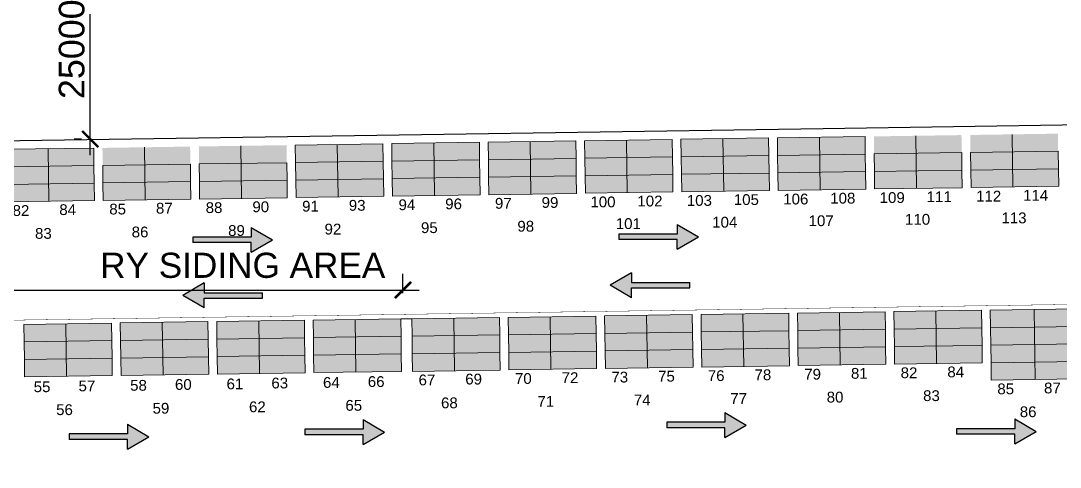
# Model space of a CAD drawing. Header units: inches. Extents: x -1774894 to -657573, y 144736 to 934842.
# Drawn here: x -1062720 to -918162, y 697897 to 760008 of the extents above; entities that cross this region are included whole.
import ezdxf

# ---------------------------------------------------------------- set-up
doc = ezdxf.new("R2010")
doc.units = ezdxf.units.IN
doc.header["$MEASUREMENT"] = 0
for name, color, linetype in [('A-ANNO-TEXT', 7, 'Continuous'), ('FENCE EXIM AREA', 7, 'FENCELINE1'), ('siding cl', 7, 'Continuous')]:
    doc.layers.add(name, color=color, linetype=linetype)
for name, color, linetype, lineweight in [('Container', 5, 'Continuous', 9), ('grid', 7, 'Continuous', 18), ('IR PROP. DETAILS', 190, 'Continuous', 0)]:
    doc.layers.add(name, color=color, linetype=linetype, lineweight=lineweight)
doc.styles.add('ANNO', font='arial.ttf')
doc.styles.add('ARIAL', font='arial.ttf')
doc.linetypes.add('FENCELINE1', pattern='A,0.25,-0.1,[133,ltypeshp.shx,S=0.1,R=0,X=-0.1,Y=0],-0.1,1', length=1.45)
doc.dimstyles.new('Architectural Metric', dxfattribs={"dimscale": 1500, "dimtxt": 2.38, "dimasz": 1.5, "dimexe": 1.5, "dimexo": 2.38, "dimgap": 0.5, "dimtad": 1, "dimtoh": 1, "dimdec": 0, "dimrnd": 1, "dimzin": 0, "dimdsep": 46, "dimtxsty": 'ANNO', "dimblk": 'ARCHTICK', "dimcen": 2.38, "dimdle": 1.5, "dimclrd": 256, "dimclre": 256, "dimclrt": 256, "dimadec": 0, "dimazin": 0, "dimtfac": 1, "dimtdec": 0, "dimtofl": 0, "dimtmove": 0, "dimatfit": 3, "dimfxl": 1, "dimtolj": 1, "dimtzin": 0, "dimlwd": 25, "dimarcsym": 0})

# ---------------------------------------------------------------- blocks, each defined once
blk = doc.blocks.new('_ArchTick')
at = {"color": 0, "linetype": 'ByBlock', "const_width": 0.15}
blk.add_lwpolyline([(-0.5, -0.5), (0.5, 0.5)], dxfattribs=at)
blk = doc.blocks.new('*D619')
at = {"layer": 'A-ANNO-TEXT', "lineweight": 25}
blk.add_line((-1053055, 741303), (-1053055, 770800), dxfattribs=at)
at = {"layer": 'A-ANNO-TEXT', "lineweight": -2}
for p, q in [((-1054656, 768550), (-1055305, 768550)), ((-1054283, 743553), (-1055305, 743553))]:
    blk.add_line(p, q, dxfattribs=at)
at = {"layer": 'Defpoints', "color": 0}
for p in [(-1053055, 768550), (-1051086, 768550), (-1050713, 743553)]:
    blk.add_point(p, dxfattribs=at)
at = {"layer": 'A-ANNO-TEXT', "lineweight": 25, "xscale": 2250, "yscale": 2250, "zscale": 2250}
for p, rotation in [((-1053055, 768550), 90), ((-1053055, 743553), 270)]:
    blk.add_blockref('_ArchTick', p, dxfattribs=dict(at, rotation=rotation))
at = {"layer": 'A-ANNO-TEXT', "insert": (-1055628, 756051), "char_height": 3570, "attachment_point": 5, "rotation": 90, "style": 'ANNO'}
blk.add_mtext('\\A1;25000', dxfattribs=at)
blk = doc.blocks.new('*D626')
at = {"layer": 'A-ANNO-TEXT', "lineweight": -2}
for p, q in [((-1169565, 701467), (-1169565, 724798)), ((-1009565, 722119), (-1009565, 724798))]:
    blk.add_line(p, q, dxfattribs=at)
at = {"layer": 'A-ANNO-TEXT', "lineweight": 25}
blk.add_line((-1171815, 722548), (-1007315, 722548), dxfattribs=at)
at = {"layer": 'Defpoints', "color": 0}
for p in [(-1009565, 722548), (-1009565, 718549), (-1169565, 697897)]:
    blk.add_point(p, dxfattribs=at)
at = {"layer": 'A-ANNO-TEXT', "lineweight": 25, "xscale": 2250, "yscale": 2250, "zscale": 2250, "rotation": 180}
blk.add_blockref('_ArchTick', (-1169565, 722548), dxfattribs=at)
at = {"layer": 'A-ANNO-TEXT', "lineweight": 25, "xscale": 2250, "yscale": 2250, "zscale": 2250}
blk.add_blockref('_ArchTick', (-1009565, 722548), dxfattribs=at)
at = {"layer": 'A-ANNO-TEXT', "insert": (-1089565, 724447), "char_height": 2250, "attachment_point": 5, "style": 'ANNO'}
blk.add_mtext('\\A1;160000', dxfattribs=at)
blk = doc.blocks.new('XZCZXDC')
at = {"layer": 'IR PROP. DETAILS'}
h = blk.add_hatch(color=256, dxfattribs=at)
h.set_gradient(color1=(96, 92, 93), color2=(117, 112, 114), one_color=1, tint=0.45, name='CYLINDER')
h.paths.add_polyline_path([(-17331, 724408), (-17331, 723057), (-25422, 723057), (-25422, 722286), (-17331, 722286), (-17331, 720935), (-14360, 722671)])
at = {"layer": 'siding cl'}
for p, q in [((-17331, 724408), (-17331, 723057)), ((-17331, 723057), (-25422, 723057)), ((-25422, 723057), (-25422, 722286)), ((-17331, 722286), (-25422, 722286)), ((-17331, 720935), (-17331, 722286))]:
    blk.add_line(p, q, dxfattribs=at)
for points in [[(-17331, 724408), (-14360, 722671)], [(-17331, 720935), (-14360, 722671)]]:
    blk.add_lwpolyline(points, dxfattribs=at)

msp = doc.modelspace()

# ---------------------------------------------------------------- hatches: boundary and pattern name
at = {"layer": 'grid'}
h = msp.add_hatch(color=256, dxfattribs=at)
h.set_gradient(color1=(158, 158, 255), color2=(173, 173, 255), one_color=1, tint=0.84, name='CYLINDER')
h.paths.add_polyline_path([(-998942.517, 743103.887), (-1011127.346, 742922.355), (-1011127.346, 742531.732), (-1011096.841, 740484.139), (-998906.193, 740665.757)])
h.paths.add_polyline_path([(-998906.193, 740665.757), (-1011096.841, 740484.139), (-1011060.517, 738046.009), (-998869.87, 738227.628)])
h.paths.add_polyline_path([(-998869.87, 738227.628), (-1011060.517, 738046.009), (-1011024.193, 735607.88), (-998833.546, 735789.499)])
h = msp.add_hatch(color=256, dxfattribs=at)
h.set_gradient(color1=(158, 158, 255), color2=(173, 173, 255), one_color=1, tint=0.84, name='CYLINDER')
h.paths.add_polyline_path([(-985533.005, 743303.664), (-997717.834, 743122.132), (-997717.834, 742731.51), (-997687.329, 740683.916), (-985496.682, 740865.535)])
h.paths.add_polyline_path([(-985496.682, 740865.535), (-997687.329, 740683.916), (-997651.005, 738245.787), (-985460.358, 738427.405)])
h.paths.add_polyline_path([(-985460.358, 738427.405), (-997651.005, 738245.787), (-997614.681, 735807.657), (-985424.034, 735989.276)])
h = msp.add_hatch(color=256, dxfattribs=at)
h.set_gradient(color1=(158, 158, 255), color2=(173, 173, 255), one_color=1, tint=0.84, name='CYLINDER')
h.paths.add_polyline_path([(-972123.493, 743503.441), (-984308.322, 743321.91), (-984308.322, 742931.287), (-984277.817, 740883.694), (-972087.17, 741065.312)])
h.paths.add_polyline_path([(-972087.17, 741065.312), (-984277.817, 740883.694), (-984241.493, 738445.564), (-972050.846, 738627.183)])
h.paths.add_polyline_path([(-972050.846, 738627.183), (-984241.493, 738445.564), (-984205.169, 736007.435), (-972014.522, 736189.053)])
h = msp.add_hatch(color=256, dxfattribs=at)
h.set_gradient(color1=(158, 158, 255), color2=(173, 173, 255), one_color=1, tint=0.84, name='CYLINDER')
h.paths.add_polyline_path([(-958713.981, 743703.219), (-970898.81, 743521.687), (-970898.81, 743131.064), (-970868.305, 741083.471), (-958677.658, 741265.089)])
h.paths.add_polyline_path([(-958677.658, 741265.089), (-970868.305, 741083.471), (-970831.981, 738645.341), (-958641.334, 738826.96)])
h.paths.add_polyline_path([(-958641.334, 738826.96), (-970831.981, 738645.341), (-970795.658, 736207.212), (-958605.01, 736388.831)])
h = msp.add_hatch(color=256, dxfattribs=at)
h.set_gradient(color1=(158, 158, 255), color2=(173, 173, 255), one_color=1, tint=0.84, name='CYLINDER')
h.paths.add_polyline_path([(-945304.469, 743902.996), (-957489.298, 743721.464), (-957489.298, 743330.842), (-957458.793, 741283.248), (-945268.146, 741464.867)])
h.paths.add_polyline_path([(-945268.146, 741464.867), (-957458.793, 741283.248), (-957422.469, 738845.119), (-945231.822, 739026.737)])
h.paths.add_polyline_path([(-945231.822, 739026.737), (-957422.469, 738845.119), (-957386.146, 736406.989), (-945195.498, 736588.608)])
h = msp.add_hatch(color=256, dxfattribs=at)
h.set_gradient(color1=(158, 158, 255), color2=(173, 173, 255), one_color=1, tint=0.84, name='CYLINDER')
h.paths.add_polyline_path([(-931894.958, 744102.773), (-944079.786, 743921.242), (-944079.786, 743530.619), (-944049.281, 741483.026), (-931858.634, 741664.644)])
h.paths.add_polyline_path([(-931858.634, 741664.644), (-944049.281, 741483.026), (-944012.957, 739044.896), (-931822.31, 739226.515)])
h.paths.add_polyline_path([(-931822.31, 739226.515), (-944012.957, 739044.896), (-943976.634, 736606.767), (-931785.986, 736788.385)])
h = msp.add_hatch(color=256, dxfattribs=at)
h.set_gradient(color1=(158, 158, 255), color2=(173, 173, 255), one_color=1, tint=0.84, name='CYLINDER')
h.paths.add_polyline_path([(-918485.446, 744302.551), (-930670.275, 744121.019), (-930670.275, 743730.396), (-930639.769, 741682.803), (-918449.122, 741864.421)])
h.paths.add_polyline_path([(-918449.122, 741864.421), (-930639.769, 741682.803), (-930603.445, 739244.673), (-918412.798, 739426.292)])
h.paths.add_polyline_path([(-918412.798, 739426.292), (-930603.445, 739244.673), (-930567.122, 736806.544), (-918376.475, 736988.163)])
h = msp.add_hatch(color=256, dxfattribs=at)
h.set_gradient(color1=(158, 158, 255), color2=(173, 173, 255), one_color=1, tint=0.84, name='CYLINDER')
h.paths.add_polyline_path([(-1052580.565, 742304.777), (-1064765.394, 742123.246), (-1064765.394, 741732.623), (-1064734.888, 739685.03), (-1052544.241, 739866.648)])
h.paths.add_polyline_path([(-1052544.241, 739866.648), (-1064734.888, 739685.03), (-1064698.565, 737246.9), (-1052507.917, 737428.519)])
h.paths.add_polyline_path([(-1052507.917, 737428.519), (-1064698.565, 737246.9), (-1064662.241, 734808.771), (-1052471.594, 734990.389)])
h = msp.add_hatch(color=256, dxfattribs=at)
h.set_gradient(color1=(158, 158, 255), color2=(173, 173, 255), one_color=1, tint=0.84, name='CYLINDER')
h.paths.add_polyline_path([(-1039171.053, 742504.555), (-1051355.882, 742323.023), (-1051355.882, 741932.4), (-1051325.376, 739884.807), (-1039134.729, 740066.425)])
h.paths.add_polyline_path([(-1039134.729, 740066.425), (-1051325.376, 739884.807), (-1051289.053, 737446.677), (-1039098.406, 737628.296)])
h.paths.add_polyline_path([(-1039098.406, 737628.296), (-1051289.053, 737446.677), (-1051252.729, 735008.548), (-1039062.082, 735190.167)])
h = msp.add_hatch(color=256, dxfattribs=at)
h.set_gradient(color1=(158, 158, 255), color2=(173, 173, 255), one_color=1, tint=0.84, name='CYLINDER')
h.paths.add_polyline_path([(-1025761.541, 742704.332), (-1037946.37, 742522.8), (-1037946.37, 742132.178), (-1037915.865, 740084.584), (-1025725.217, 740266.203)])
h.paths.add_polyline_path([(-1025725.217, 740266.203), (-1037915.865, 740084.584), (-1037879.541, 737646.455), (-1025688.894, 737828.073)])
h.paths.add_polyline_path([(-1025688.894, 737828.073), (-1037879.541, 737646.455), (-1037843.217, 735208.325), (-1025652.57, 735389.944)])
h = msp.add_hatch(color=256, dxfattribs=at)
h.set_gradient(color1=(158, 158, 255), color2=(173, 173, 255), one_color=1, tint=0.84, name='CYLINDER')
h.paths.add_polyline_path([(-1012352.029, 742904.109), (-1024536.858, 742722.578), (-1024536.858, 742331.955), (-1024506.353, 740284.362), (-1012315.705, 740465.98)])
h.paths.add_polyline_path([(-1012315.705, 740465.98), (-1024506.353, 740284.362), (-1024470.029, 737846.232), (-1012279.382, 738027.851)])
h.paths.add_polyline_path([(-1012279.382, 738027.851), (-1024470.029, 737846.232), (-1024433.705, 735408.103), (-1012243.058, 735589.721)])
h = msp.add_hatch(color=256, dxfattribs=at)
h.set_gradient(color1=(158, 158, 255), color2=(173, 173, 255), one_color=1, tint=0.84, name='CYLINDER')
h.paths.add_polyline_path([(-915697.02, 719929.032), (-927881.849, 719747.5), (-927881.849, 719356.877), (-927851.344, 717309.284), (-915660.696, 717490.903)])
h.paths.add_polyline_path([(-915660.696, 717490.903), (-927851.344, 717309.284), (-927815.02, 714871.155), (-915624.373, 715052.773)])
h.paths.add_polyline_path([(-915624.373, 715052.773), (-927815.02, 714871.155), (-927778.696, 712433.025), (-915588.049, 712614.644)])
h = msp.add_hatch(color=256, dxfattribs=at)
h.set_gradient(color1=(158, 158, 255), color2=(173, 173, 255), one_color=1, tint=0.84, name='CYLINDER')
h.paths.add_polyline_path([(-861949.201, 713413.765), (-874139.849, 713232.147), (-874103.525, 710794.017), (-861912.878, 710975.636)])
h.paths.add_polyline_path([(-875358.913, 713213.985), (-887549.561, 713032.366), (-887513.237, 710594.237), (-875322.59, 710775.855)])
h.paths.add_polyline_path([(-888768.625, 713014.204), (-900959.272, 712832.586), (-900922.949, 710394.457), (-888732.302, 710576.075)])
h.paths.add_polyline_path([(-902178.337, 712814.424), (-914368.984, 712632.806), (-914332.661, 710194.676), (-902142.014, 710376.295)])
h.paths.add_polyline_path([(-915588.049, 712614.644), (-927778.696, 712433.025), (-927742.373, 709994.896), (-915551.725, 710176.514)])
h.paths.add_polyline_path([(-862058.173, 720728.153), (-874243.001, 720546.622), (-874243.001, 720155.999), (-874212.496, 718108.405), (-862021.849, 718290.024)])
h.paths.add_polyline_path([(-862021.849, 718290.024), (-874212.496, 718108.405), (-874176.172, 715670.276), (-861985.525, 715851.895)])
h.paths.add_polyline_path([(-861985.525, 715851.895), (-874176.172, 715670.276), (-874139.849, 713232.147), (-861949.201, 713413.765)])
h = msp.add_hatch(color=256, dxfattribs=at)
h.set_gradient(color1=(158, 158, 255), color2=(173, 173, 255), one_color=1, tint=0.84, name='CYLINDER')
h.paths.add_polyline_path([(-1009873.279, 718548.732), (-1022058.108, 718367.2), (-1022058.108, 717976.577), (-1022027.602, 715928.984), (-1009836.955, 716110.602)])
h.paths.add_polyline_path([(-1009836.955, 716110.602), (-1022027.602, 715928.984), (-1021991.279, 713490.854), (-1009800.632, 713672.473)])
h.paths.add_polyline_path([(-1009800.632, 713672.473), (-1021991.279, 713490.854), (-1021954.955, 711052.725), (-1009764.308, 711234.343)])
h = msp.add_hatch(color=256, dxfattribs=at)
h.set_gradient(color1=(158, 158, 255), color2=(173, 173, 255), one_color=1, tint=0.84, name='CYLINDER')
h.paths.add_polyline_path([(-996155.292, 718730.35), (-1008340.12, 718548.818), (-1008340.12, 718158.196), (-1008309.615, 716110.602), (-996118.968, 716292.221)])
h.paths.add_polyline_path([(-996118.968, 716292.221), (-1008309.615, 716110.602), (-1008273.291, 713672.473), (-996082.644, 713854.091)])
h.paths.add_polyline_path([(-996082.644, 713854.091), (-1008273.291, 713672.473), (-1008236.968, 711234.343), (-996046.321, 711415.962)])
h = msp.add_hatch(color=256, dxfattribs=at)
h.set_gradient(color1=(158, 158, 255), color2=(173, 173, 255), one_color=1, tint=0.84, name='CYLINDER')
h.paths.add_polyline_path([(-982745.58, 718930.131), (-994930.409, 718748.599), (-994930.409, 718357.976), (-994899.903, 716310.383), (-982709.256, 716492.001)])
h.paths.add_polyline_path([(-982709.256, 716492.001), (-994899.903, 716310.383), (-994863.579, 713872.253), (-982672.932, 714053.872)])
h.paths.add_polyline_path([(-982672.932, 714053.872), (-994863.579, 713872.253), (-994827.256, 711434.124), (-982636.609, 711615.742)])
h = msp.add_hatch(color=256, dxfattribs=at)
h.set_gradient(color1=(158, 158, 255), color2=(173, 173, 255), one_color=1, tint=0.84, name='CYLINDER')
h.paths.add_polyline_path([(-969335.868, 719129.911), (-981520.697, 718948.379), (-981520.697, 718557.756), (-981490.191, 716510.163), (-969299.544, 716691.781)])
h.paths.add_polyline_path([(-969299.544, 716691.781), (-981490.191, 716510.163), (-981453.868, 714072.034), (-969263.22, 714253.652)])
h.paths.add_polyline_path([(-969263.22, 714253.652), (-981453.868, 714072.034), (-981417.544, 711633.904), (-969226.897, 711815.523)])
h = msp.add_hatch(color=256, dxfattribs=at)
h.set_gradient(color1=(158, 158, 255), color2=(173, 173, 255), one_color=1, tint=0.84, name='CYLINDER')
h.paths.add_polyline_path([(-955926.156, 719329.691), (-968110.985, 719148.159), (-968110.985, 718757.537), (-968080.479, 716709.943), (-955889.832, 716891.562)])
h.paths.add_polyline_path([(-955889.832, 716891.562), (-968080.479, 716709.943), (-968044.156, 714271.814), (-955853.508, 714453.432)])
h.paths.add_polyline_path([(-955853.508, 714453.432), (-968044.156, 714271.814), (-968007.832, 711833.684), (-955817.185, 712015.303)])
h = msp.add_hatch(color=256, dxfattribs=at)
h.set_gradient(color1=(158, 158, 255), color2=(173, 173, 255), one_color=1, tint=0.84, name='CYLINDER')
h.paths.add_polyline_path([(-942516.444, 719529.472), (-954701.273, 719347.94), (-954701.273, 718957.317), (-954670.767, 716909.724), (-942480.12, 717091.342)])
h.paths.add_polyline_path([(-942480.12, 717091.342), (-954670.767, 716909.724), (-954634.444, 714471.594), (-942443.797, 714653.213)])
h.paths.add_polyline_path([(-942443.797, 714653.213), (-954634.444, 714471.594), (-954598.12, 712033.465), (-942407.473, 712215.083)])
h = msp.add_hatch(color=256, dxfattribs=at)
h.set_gradient(color1=(158, 158, 255), color2=(173, 173, 255), one_color=1, tint=0.84, name='CYLINDER')
h.paths.add_polyline_path([(-929106.732, 719729.252), (-941291.561, 719547.72), (-941291.561, 719157.097), (-941261.056, 717109.504), (-929070.408, 717291.122)])
h.paths.add_polyline_path([(-929070.408, 717291.122), (-941261.056, 717109.504), (-941224.732, 714671.374), (-929034.085, 714852.993)])
h.paths.add_polyline_path([(-929034.085, 714852.993), (-941224.732, 714671.374), (-941188.408, 712233.245), (-928997.761, 712414.864)])
h = msp.add_hatch(color=256, dxfattribs=at)
h.set_gradient(color1=(158, 158, 255), color2=(173, 173, 255), one_color=1, tint=0.84, name='CYLINDER')
h.paths.add_polyline_path([(-1050102.415, 717949.391), (-1062287.244, 717767.859), (-1062287.244, 717377.236), (-1062256.738, 715329.643), (-1050066.091, 715511.261)])
h.paths.add_polyline_path([(-1050066.091, 715511.261), (-1062256.738, 715329.643), (-1062220.414, 712891.514), (-1050029.767, 713073.132)])
h.paths.add_polyline_path([(-1050029.767, 713073.132), (-1062220.414, 712891.514), (-1062184.091, 710453.384), (-1049993.444, 710635.003)])
h = msp.add_hatch(color=256, dxfattribs=at)
h.set_gradient(color1=(158, 158, 255), color2=(173, 173, 255), one_color=1, tint=0.84, name='CYLINDER')
h.paths.add_polyline_path([(-1036692.703, 718149.171), (-1048877.532, 717967.639), (-1048877.532, 717577.017), (-1048847.026, 715529.423), (-1036656.379, 715711.042)])
h.paths.add_polyline_path([(-1036656.379, 715711.042), (-1048847.026, 715529.423), (-1048810.703, 713091.294), (-1036620.055, 713272.912)])
h.paths.add_polyline_path([(-1036620.055, 713272.912), (-1048810.703, 713091.294), (-1048774.379, 710653.164), (-1036583.732, 710834.783)])
h = msp.add_hatch(color=256, dxfattribs=at)
h.set_gradient(color1=(158, 158, 255), color2=(173, 173, 255), one_color=1, tint=0.84, name='CYLINDER')
h.paths.add_polyline_path([(-1023282.991, 718348.951), (-1035467.82, 718167.42), (-1035467.82, 717776.797), (-1035437.314, 715729.204), (-1023246.667, 715910.822)])
h.paths.add_polyline_path([(-1023246.667, 715910.822), (-1035437.314, 715729.204), (-1035400.991, 713291.074), (-1023210.343, 713472.693)])
h.paths.add_polyline_path([(-1023210.343, 713472.693), (-1035400.991, 713291.074), (-1035364.667, 710852.945), (-1023174.02, 711034.563)])
at = {"layer": 'IR PROP. DETAILS'}
h = msp.add_hatch(color=256, dxfattribs=at)
h.set_gradient(color1=(214, 41, 125), color2=(217, 58, 135), one_color=1, tint=0.54, name='CYLINDER')
h.paths.add_polyline_path([(-958641.334, 738826.96), (-970831.981, 738645.341), (-970795.658, 736207.212), (-958605.01, 736388.831)])
h = msp.add_hatch(color=256, dxfattribs=at)
h.set_gradient(color1=(214, 41, 125), color2=(217, 58, 135), one_color=1, tint=0.54, name='CYLINDER')
h.paths.add_polyline_path([(-945231.822, 739026.737), (-957422.469, 738845.119), (-957386.146, 736406.989), (-945195.498, 736588.608)])
h = msp.add_hatch(color=256, dxfattribs=at)
h.set_gradient(color1=(214, 41, 125), color2=(217, 58, 135), one_color=1, tint=0.54, name='CYLINDER')
h.paths.add_polyline_path([(-931822.31, 739226.515), (-944012.957, 739044.896), (-943976.634, 736606.767), (-931785.986, 736788.385)])
h = msp.add_hatch(color=256, dxfattribs=at)
h.set_gradient(color1=(214, 41, 125), color2=(217, 58, 135), one_color=1, tint=0.54, name='CYLINDER')
h.paths.add_polyline_path([(-918412.798, 739426.292), (-930603.445, 739244.673), (-930567.122, 736806.544), (-918376.475, 736988.163)])
h = msp.add_hatch(color=256, dxfattribs=at)
h.set_gradient(color1=(214, 41, 125), color2=(217, 58, 135), one_color=1, tint=0.54, name='CYLINDER')
h.paths.add_polyline_path([(-1052507.917, 737428.519), (-1064698.565, 737246.9), (-1064662.241, 734808.771), (-1052471.594, 734990.389)])
h = msp.add_hatch(color=256, dxfattribs=at)
h.set_gradient(color1=(214, 41, 125), color2=(217, 58, 135), one_color=1, tint=0.54, name='CYLINDER')
h.paths.add_polyline_path([(-1039098.406, 737628.296), (-1051289.053, 737446.677), (-1051252.729, 735008.548), (-1039062.082, 735190.167)])
h = msp.add_hatch(color=256, dxfattribs=at)
h.set_gradient(color1=(214, 41, 125), color2=(217, 58, 135), one_color=1, tint=0.54, name='CYLINDER')
h.paths.add_polyline_path([(-1025688.894, 737828.073), (-1037879.541, 737646.455), (-1037843.217, 735208.325), (-1025652.57, 735389.944)])
h = msp.add_hatch(color=256, dxfattribs=at)
h.set_gradient(color1=(214, 41, 125), color2=(217, 58, 135), one_color=1, tint=0.54, name='CYLINDER')
h.paths.add_polyline_path([(-1012279.382, 738027.851), (-1024470.029, 737846.232), (-1024433.705, 735408.103), (-1012243.058, 735589.721)])
h = msp.add_hatch(color=256, dxfattribs=at)
h.set_gradient(color1=(214, 41, 125), color2=(217, 58, 135), one_color=1, tint=0.54, name='CYLINDER')
h.paths.add_polyline_path([(-998869.87, 738227.628), (-1011060.517, 738046.009), (-1011024.193, 735607.88), (-998833.546, 735789.499)])
h = msp.add_hatch(color=256, dxfattribs=at)
h.set_gradient(color1=(214, 41, 125), color2=(217, 58, 135), one_color=1, tint=0.54, name='CYLINDER')
h.paths.add_polyline_path([(-985460.358, 738427.405), (-997651.005, 738245.787), (-997614.681, 735807.657), (-985424.034, 735989.276)])
h = msp.add_hatch(color=256, dxfattribs=at)
h.set_gradient(color1=(214, 41, 125), color2=(217, 58, 135), one_color=1, tint=0.54, name='CYLINDER')
h.paths.add_polyline_path([(-972050.846, 738627.183), (-984241.493, 738445.564), (-984205.169, 736007.435), (-972014.522, 736189.053)])
h = msp.add_hatch(color=256, dxfattribs=at)
h.set_gradient(color1=(214, 41, 125), color2=(217, 58, 135), one_color=1, tint=0.54, name='CYLINDER')
h.paths.add_polyline_path([(-969263.22, 714253.652), (-981453.868, 714072.034), (-981417.544, 711633.904), (-969226.897, 711815.523)])
h = msp.add_hatch(color=256, dxfattribs=at)
h.set_gradient(color1=(214, 41, 125), color2=(217, 58, 135), one_color=1, tint=0.54, name='CYLINDER')
h.paths.add_polyline_path([(-955853.508, 714453.432), (-968044.156, 714271.814), (-968007.832, 711833.684), (-955817.185, 712015.303)])
h = msp.add_hatch(color=256, dxfattribs=at)
h.set_gradient(color1=(214, 41, 125), color2=(217, 58, 135), one_color=1, tint=0.54, name='CYLINDER')
h.paths.add_polyline_path([(-942443.797, 714653.213), (-954634.444, 714471.594), (-954598.12, 712033.465), (-942407.473, 712215.083)])
h = msp.add_hatch(color=256, dxfattribs=at)
h.set_gradient(color1=(214, 41, 125), color2=(217, 58, 135), one_color=1, tint=0.54, name='CYLINDER')
h.paths.add_polyline_path([(-929034.085, 714852.993), (-941224.732, 714671.374), (-941188.408, 712233.245), (-928997.761, 712414.864)])
h = msp.add_hatch(color=256, dxfattribs=at)
h.set_gradient(color1=(214, 41, 125), color2=(217, 58, 135), one_color=1, tint=0.54, name='CYLINDER')
h.paths.add_polyline_path([(-1050029.767, 713073.132), (-1062220.414, 712891.514), (-1062184.091, 710453.384), (-1049993.444, 710635.003)])
h = msp.add_hatch(color=256, dxfattribs=at)
h.set_gradient(color1=(214, 41, 125), color2=(217, 58, 135), one_color=1, tint=0.54, name='CYLINDER')
h.paths.add_polyline_path([(-1036620.055, 713272.912), (-1048810.703, 713091.294), (-1048774.379, 710653.164), (-1036583.732, 710834.783)])
h = msp.add_hatch(color=256, dxfattribs=at)
h.set_gradient(color1=(214, 41, 125), color2=(217, 58, 135), one_color=1, tint=0.54, name='CYLINDER')
h.paths.add_polyline_path([(-1023210.343, 713472.693), (-1035400.991, 713291.074), (-1035364.667, 710852.945), (-1023174.02, 711034.563)])
h = msp.add_hatch(color=256, dxfattribs=at)
h.set_gradient(color1=(214, 41, 125), color2=(217, 58, 135), one_color=1, tint=0.54, name='CYLINDER')
h.paths.add_polyline_path([(-1009800.632, 713672.473), (-1021991.279, 713490.854), (-1021954.955, 711052.725), (-1009764.308, 711234.343)])
h = msp.add_hatch(color=256, dxfattribs=at)
h.set_gradient(color1=(214, 41, 125), color2=(217, 58, 135), one_color=1, tint=0.54, name='CYLINDER')
h.paths.add_polyline_path([(-996082.644, 713854.091), (-1008273.291, 713672.473), (-1008236.968, 711234.343), (-996046.321, 711415.962)])
h = msp.add_hatch(color=256, dxfattribs=at)
h.set_gradient(color1=(214, 41, 125), color2=(217, 58, 135), one_color=1, tint=0.54, name='CYLINDER')
h.paths.add_polyline_path([(-982672.932, 714053.872), (-994863.579, 713872.253), (-994827.256, 711434.124), (-982636.609, 711615.742)])

# ---------------------------------------------------------------- linework, layer by layer
at = {"layer": 'Container'}
for p, q in [((-991885.711, 743209.02), (-991776.74, 735894.632)), ((-978476.199, 743408.798), (-978367.228, 736094.409)), ((-965066.687, 743608.575), (-964957.716, 736294.187)), ((-951657.175, 743808.352), (-951548.204, 736493.964)), ((-938247.663, 744008.13), (-938138.692, 736693.741)), ((-924838.151, 744207.907), (-924729.18, 736893.519)), ((-1058933.271, 742210.134), (-1058824.3, 734895.745)), ((-1045523.759, 742409.911), (-1045414.788, 735095.523)), ((-1032114.247, 742609.688), (-1032005.276, 735295.3)), ((-1018704.735, 742809.466), (-1018595.764, 735495.077)), ((-1005295.223, 743009.243), (-1005186.252, 735694.855)), ((-1016225.985, 718454.088), (-1016117.014, 711139.7)), ((-1002507.597, 718635.712), (-1002398.626, 711321.324)), ((-989098.085, 718835.49), (-988989.114, 711521.101)), ((-975688.574, 719035.267), (-975579.602, 711720.879)), ((-962278.462, 719235.053), (-962169.491, 711920.665)), ((-948868.95, 719434.831), (-948759.979, 712120.442)), ((-935459.438, 719634.608), (-935350.467, 712320.22)), ((-921792.344, 719838.223), (-921647.049, 710085.705)), ((-1056455.12, 717854.747), (-1056346.149, 710540.359)), ((-1043045.009, 718054.533), (-1042936.037, 710740.145)), ((-1029635.497, 718254.311), (-1029526.526, 710939.922))]:
    msp.add_line(p, q, dxfattribs=at)
for points in [[(-1011096.841, 740484.139), (-998906.193, 740665.757), (-998942.517, 743103.887), (-1011133.164, 742922.268)], [(-997687.329, 740683.916), (-985496.682, 740865.535), (-985533.005, 743303.664), (-997723.652, 743122.046)], [(-984277.817, 740883.694), (-972087.17, 741065.312), (-972123.493, 743503.441), (-984314.141, 743321.823)], [(-970868.305, 741083.471), (-958677.658, 741265.089), (-958713.981, 743703.219), (-970904.629, 743521.6)], [(-957458.793, 741283.248), (-945268.146, 741464.867), (-945304.469, 743902.996), (-957495.117, 743721.378)], [(-1064734.888, 739685.03), (-1052544.241, 739866.648), (-1052580.565, 742304.777), (-1064771.212, 742123.159)], [(-1024506.353, 740284.362), (-1012315.705, 740465.98), (-1012352.029, 742904.109), (-1024542.676, 742722.491)], [(-944012.957, 739044.896), (-931822.31, 739226.515), (-931858.634, 741664.644), (-944049.281, 741483.026)], [(-930603.445, 739244.673), (-918412.798, 739426.292), (-918449.122, 741864.421), (-930639.769, 741682.803)], [(-1037879.541, 737646.455), (-1025688.894, 737828.073), (-1025725.217, 740266.203), (-1037915.865, 740084.584)], [(-1024470.029, 737846.232), (-1012279.382, 738027.851), (-1012315.705, 740465.98), (-1024506.353, 740284.362)], [(-1011060.517, 738046.009), (-998869.87, 738227.628), (-998906.193, 740665.757), (-1011096.841, 740484.139)], [(-997651.005, 738245.787), (-985460.358, 738427.405), (-985496.682, 740865.535), (-997687.329, 740683.916)], [(-984241.493, 738445.564), (-972050.846, 738627.183), (-972087.17, 741065.312), (-984277.817, 740883.694)], [(-970831.981, 738645.341), (-958641.334, 738826.96), (-958677.658, 741265.089), (-970868.305, 741083.471)], [(-957422.469, 738845.119), (-945231.822, 739026.737), (-945268.146, 741464.867), (-957458.793, 741283.248)], [(-1064698.565, 737246.9), (-1052507.917, 737428.519), (-1052544.241, 739866.648), (-1064734.888, 739685.03)], [(-1051289.053, 737446.677), (-1039098.406, 737628.296), (-1039134.729, 740066.425), (-1051325.376, 739884.807)], [(-970795.658, 736207.212), (-958605.01, 736388.831), (-958641.334, 738826.96), (-970831.981, 738645.341)], [(-957386.146, 736406.989), (-945195.498, 736588.608), (-945231.822, 739026.737), (-957422.469, 738845.119)], [(-943976.634, 736606.767), (-931785.986, 736788.385), (-931822.31, 739226.515), (-944012.957, 739044.896)], [(-930567.122, 736806.544), (-918376.475, 736988.163), (-918412.798, 739426.292), (-930603.445, 739244.673)], [(-1064662.241, 734808.771), (-1052471.594, 734990.389), (-1052507.917, 737428.519), (-1064698.565, 737246.9)], [(-1051252.729, 735008.548), (-1039062.082, 735190.167), (-1039098.406, 737628.296), (-1051289.053, 737446.677)], [(-1037843.217, 735208.325), (-1025652.57, 735389.944), (-1025688.894, 737828.073), (-1037879.541, 737646.455)], [(-1024433.705, 735408.103), (-1012243.058, 735589.721), (-1012279.382, 738027.851), (-1024470.029, 737846.232)], [(-1011024.193, 735607.88), (-998833.546, 735789.499), (-998869.87, 738227.628), (-1011060.517, 738046.009)], [(-997614.681, 735807.657), (-985424.034, 735989.276), (-985460.358, 738427.405), (-997651.005, 738245.787)], [(-984205.169, 736007.435), (-972014.522, 736189.053), (-972050.846, 738627.183), (-984241.493, 738445.564)], [(-927851.344, 717309.284), (-915660.696, 717490.903), (-915697.02, 719929.032), (-927887.667, 719747.414)], [(-1022027.602, 715928.984), (-1009836.955, 716110.602), (-1009873.279, 718548.732), (-1022063.926, 718367.113)], [(-1008309.615, 716110.602), (-996118.968, 716292.221), (-996155.292, 718730.35), (-1008345.939, 718548.732)], [(-994899.903, 716310.383), (-982709.256, 716492.001), (-982745.58, 718930.131), (-994936.227, 718748.512)], [(-981490.191, 716510.163), (-969299.544, 716691.781), (-969335.868, 719129.911), (-981526.515, 718948.292)], [(-968080.479, 716709.943), (-955889.832, 716891.562), (-955926.156, 719329.691), (-968116.803, 719148.073)], [(-954670.767, 716909.724), (-942480.12, 717091.342), (-942516.444, 719529.472), (-954707.091, 719347.853)], [(-941261.056, 717109.504), (-929070.408, 717291.122), (-929106.732, 719729.252), (-941297.379, 719547.633)], [(-1062256.738, 715329.643), (-1050066.091, 715511.261), (-1050102.415, 717949.391), (-1062293.062, 717767.772)], [(-1048847.026, 715529.423), (-1036656.379, 715711.042), (-1036692.703, 718149.171), (-1048883.35, 717967.553)], [(-1035437.314, 715729.204), (-1023246.667, 715910.822), (-1023282.991, 718348.951), (-1035473.638, 718167.333)], [(-954634.444, 714471.594), (-942443.797, 714653.213), (-942480.12, 717091.342), (-954670.767, 716909.724)], [(-941224.732, 714671.374), (-929034.085, 714852.993), (-929070.408, 717291.122), (-941261.056, 717109.504)], [(-927815.02, 714871.155), (-915624.373, 715052.773), (-915660.696, 717490.903), (-927851.344, 717309.284)], [(-1048810.703, 713091.294), (-1036620.055, 713272.912), (-1036656.379, 715711.042), (-1048847.026, 715529.423)], [(-1035400.991, 713291.074), (-1023210.343, 713472.693), (-1023246.667, 715910.822), (-1035437.314, 715729.204)], [(-1021991.279, 713490.854), (-1009800.632, 713672.473), (-1009836.955, 716110.602), (-1022027.602, 715928.984)], [(-1008273.291, 713672.473), (-996082.644, 713854.091), (-996118.968, 716292.221), (-1008309.615, 716110.602)], [(-994863.579, 713872.253), (-982672.932, 714053.872), (-982709.256, 716492.001), (-994899.903, 716310.383)], [(-981453.868, 714072.034), (-969263.22, 714253.652), (-969299.544, 716691.781), (-981490.191, 716510.163)], [(-968044.156, 714271.814), (-955853.508, 714453.432), (-955889.832, 716891.562), (-968080.479, 716709.943)], [(-1062220.414, 712891.514), (-1050029.767, 713073.132), (-1050066.091, 715511.261), (-1062256.738, 715329.643)], [(-981417.544, 711633.904), (-969226.897, 711815.523), (-969263.22, 714253.652), (-981453.868, 714072.034)], [(-968007.832, 711833.684), (-955817.185, 712015.303), (-955853.508, 714453.432), (-968044.156, 714271.814)], [(-954598.12, 712033.465), (-942407.473, 712215.083), (-942443.797, 714653.213), (-954634.444, 714471.594)], [(-941188.408, 712233.245), (-928997.761, 712414.864), (-929034.085, 714852.993), (-941224.732, 714671.374)], [(-927778.696, 712433.025), (-915588.049, 712614.644), (-915624.373, 715052.773), (-927815.02, 714871.155)], [(-1062184.091, 710453.384), (-1049993.444, 710635.003), (-1050029.767, 713073.132), (-1062220.414, 712891.514)], [(-1048774.379, 710653.164), (-1036583.732, 710834.783), (-1036620.055, 713272.912), (-1048810.703, 713091.294)], [(-1035364.667, 710852.945), (-1023174.02, 711034.563), (-1023210.343, 713472.693), (-1035400.991, 713291.074)], [(-1021954.955, 711052.725), (-1009764.308, 711234.343), (-1009800.632, 713672.473), (-1021991.279, 713490.854)], [(-1008236.968, 711234.343), (-996046.321, 711415.962), (-996082.644, 713854.091), (-1008273.291, 713672.473)], [(-994827.256, 711434.124), (-982636.609, 711615.742), (-982672.932, 714053.872), (-994863.579, 713872.253)], [(-927742.373, 709994.896), (-915551.725, 710176.514), (-915588.049, 712614.644), (-927778.696, 712433.025)]]:
    msp.add_lwpolyline(points, close=True, dxfattribs=at)
at = {"layer": 'FENCE EXIM AREA', "ltscale": 4000, "const_width": 50}
msp.add_lwpolyline([(-1322077.84, 714507.119), (-1084268.299, 718050.049), (-950736.557, 720039.429), (-825892.42, 721899.38)], dxfattribs=at)
at = {"layer": 'IR PROP. DETAILS', "color": 6, "lineweight": 30}
for p, q in [((-951108.97, 745036.655), (-816656.367, 747039.754)), ((-1084640.712, 743047.275), (-951108.97, 745036.655))]:
    msp.add_line(p, q, dxfattribs=at)
at = {"layer": 'IR PROP. DETAILS'}
msp.add_line((-1009873.279, 718548.732), (-1008345.939, 718548.732), dxfattribs=at)

# ---------------------------------------------------------------- block references
for p in [(-954110.877, 7276.398), (-1013370.938, 6860.153), (-947460.975, -18908.277), (-997791.825, -19886.003), (-907145.638, -19799.739), (-1030549.298, -20524.672)]:
    msp.add_blockref('XZCZXDC', p, dxfattribs=at)
at = {"layer": 'IR PROP. DETAILS', "rotation": 180}
for p in [(-995106.14, 1445892.343), (-1054534.036, 1444466.891)]:
    msp.add_blockref('XZCZXDC', p, dxfattribs=at)

# ---------------------------------------------------------------- texts
at = {"layer": 'A-ANNO-TEXT', "attachment_point": 2, "style": 'ARIAL'}
for s, insert, char_height in [('{\\C7;105}', (-961810.41, 735879.953), 1500), ('{\\C7;106}', (-954935.158, 735958.934), 1500), ('{\\C7;108}', (-948400.898, 736079.731), 1500), ('{\\C7;109}', (-941525.646, 736158.711), 1500), ('{\\C7;111}', (-934991.387, 736279.508), 1500), ('{\\C7;112}', (-928116.134, 736358.488), 1500), ('{\\C7;114}', (-921581.875, 736479.285), 1500), ('{\\C7;82}', (-1062695.383, 734360.177), 1500), ('{\\C7;84}', (-1056201.853, 734480.974), 1500), ('{\\C7;85}', (-1049250.548, 734560.48), 1500), ('{\\C7;87}', (-1042757.017, 734681.277), 1500), ('{\\C7;88}', (-1035840.836, 734760.261), 1500), ('{\\C7;90}', (-1029347.305, 734881.058), 1500), ('{\\C7;91}', (-1022431.124, 734960.041), 1500), ('{\\C7;93}', (-1015937.593, 735080.838), 1500), ('{\\C7;94}', (-1009021.412, 735159.821), 1500), ('{\\C7;96}', (-1002527.881, 735280.618), 1500), ('{\\C7;97}', (-995611.7, 735359.602), 1500), ('{\\C7;99}', (-989118.169, 735480.399), 1500), ('{\\C7;100}', (-981754.182, 735559.379), 1500), ('{\\C7;102}', (-975219.922, 735680.176), 1500), ('{\\C7;103}', (-968344.67, 735759.156), 1500), ('{\\C7;107}', (-951407.173, 732935.678), 1500), ('{\\C7;110}', (-937997.661, 733135.455), 1500), ('{\\C7;113}', (-924588.149, 733335.232), 1500), ('{\\C7;89}', (-1032720.139, 731574.193), 1500), ('{\\C7;92}', (-1019310.427, 731773.973), 1500), ('{\\C7;95}', (-1005900.715, 731973.753), 1500), ('{\\C7;98}', (-992491.003, 732173.534), 1500), ('{\\C7;101}', (-978226.197, 732536.123), 1500), ('{\\C7;104}', (-964816.685, 732735.9), 1500), ('{\\C7;83}', (-1059574.687, 731174.109), 1500), ('{\\C7;86}', (-1046129.851, 731374.412), 1500), ('{\\C7;RY SIDING AREA}', (-1031851.935, 727741.359), 3500), ('{\\C7;75}', (-972921.832, 711306.633), 1500), ('{\\C7;76}', (-966005.65, 711385.617), 1500), ('{\\C7;78}', (-959512.12, 711506.414), 1500), ('{\\C7;79}', (-952595.939, 711585.397), 1500), ('{\\C7;81}', (-946102.408, 711706.194), 1500), ('{\\C7;82}', (-939186.227, 711785.177), 1500), ('{\\C7;84}', (-932692.696, 711905.974), 1500), ('{\\C7;55}', (-1059757.154, 709838.522), 1500), ('{\\C7;57}', (-1053522.936, 709960.568), 1500), ('{\\C7;58}', (-1046347.442, 710038.302), 1500), ('{\\C7;60}', (-1040113.224, 710160.348), 1500), ('{\\C7;61}', (-1032937.73, 710238.083), 1500), ('{\\C7;63}', (-1026703.512, 710360.128), 1500), ('{\\C7;64}', (-1019528.018, 710437.863), 1500), ('{\\C7;66}', (-1013293.8, 710559.909), 1500), ('{\\C7;67}', (-1006234.786, 710786.276), 1500), ('{\\C7;69}', (-999741.255, 710907.073), 1500), ('{\\C7;70}', (-992825.074, 710986.056), 1500), ('{\\C7;72}', (-986331.544, 711106.853), 1500), ('{\\C7;73}', (-979415.362, 711185.836), 1500), ('{\\C7;80}', (-949475.242, 708399.329), 1500), ('{\\C7;83}', (-936065.53, 708599.109), 1500), ('{\\C7;85}', (-925740.191, 709546.828), 1500), ('{\\C7;87}', (-919246.66, 709667.625), 1500), ('{\\C7;62}', (-1029817.033, 707052.015), 1500), ('{\\C7;65}', (-1016407.321, 707251.795), 1500), ('{\\C7;68}', (-1003114.09, 707600.208), 1500), ('{\\C7;71}', (-989704.378, 707799.988), 1500), ('{\\C7;74}', (-976294.666, 707999.768), 1500), ('{\\C7;77}', (-962884.954, 708199.549), 1500), ('{\\C7;56}', (-1056636.457, 706652.454), 1500), ('{\\C7;59}', (-1043226.745, 706852.235), 1500), ('{\\C7;86}', (-922619.495, 706360.76), 1500)]:
    msp.add_mtext(s, dxfattribs=dict(at, insert=insert, char_height=char_height))

# ---------------------------------------------------------------- dimensions: what is measured, and where the dimension line sits
at = {"layer": 'A-ANNO-TEXT'}
dim = msp.add_linear_dim(base=(-1053055.363, 768549.96), p1=(-1050713.13, 743552.734), p2=(-1051085.543, 768549.96), angle=90, text='25000', dimstyle='Architectural Metric', dxfattribs=at)
dim.commit()
dim.dimension.update_dxf_attribs({"geometry": '*D619', "text_midpoint": (-1055628.108, 756051.347)})
dim = msp.add_linear_dim(base=(-1009564.939, 722548.488), p1=(-1169564.939, 697896.576), p2=(-1009564.939, 718548.732), dimstyle='Architectural Metric', override={"dimtxt": 1.5}, dxfattribs=at)
dim.commit()
dim.dimension.update_dxf_attribs({"geometry": '*D626', "text_midpoint": (-1089564.939, 724447.277)})

doc.saveas('drawing.dxf')
